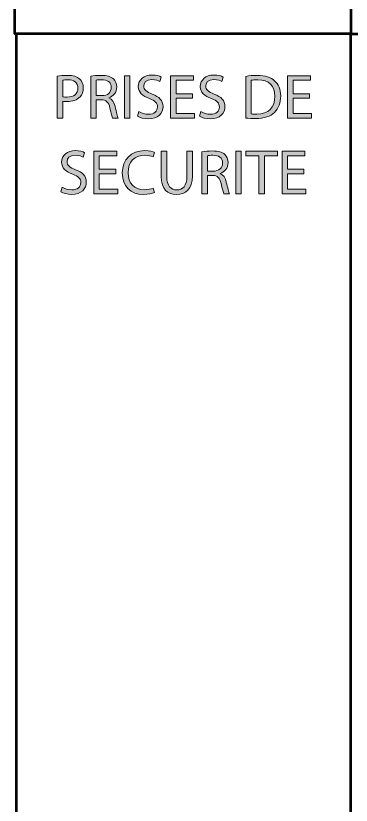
# Model space of a CAD drawing. Header units: inches. Extents: x 1 to 361, y -269 to -1.
# Drawn here: x 292.02 to 308.01, y -233.73 to -196.15 of the extents above; entities that cross this region are included whole.
import ezdxf

# ---------------------------------------------------------------- set-up
doc = ezdxf.new("R2010")
doc.units = ezdxf.units.IN
doc.header["$MEASUREMENT"] = 0
doc.layers.add('Layer 1', color=7, linetype='Continuous')

# ---------------------------------------------------------------- blocks, each defined once
blk = doc.blocks.new('block 26')
at = {"layer": 'Layer 1'}
h = blk.add_hatch(color=7, dxfattribs=at)
h.dxf.hatch_style = 2
edge = h.paths.add_edge_path()
edge.add_spline(control_points=[(293.996, -199.025), (294.122, -199.004), (294.287, -198.986), (294.496, -198.986), (294.755, -198.986), (294.944, -199.046), (295.063, -199.154), (295.171, -199.25), (295.24, -199.397), (295.24, -199.577), (295.24, -199.76), (295.186, -199.904), (295.084, -200.009), (294.944, -200.155), (294.722, -200.23), (294.467, -200.23), (294.389, -200.23), (294.317, -200.227), (294.257, -200.213), (294.257, -200.213), (294.257, -201.022), (294.257, -201.022), (294.257, -201.022), (293.996, -201.022), (293.996, -201.022), (293.996, -201.022), (293.996, -199.025), (293.996, -199.025)], knot_values=[0, 0, 0, 0, 1, 1, 1, 2, 2, 2, 3, 3, 3, 4, 4, 4, 5, 5, 5, 6, 6, 6, 7, 7, 7, 8, 8, 8, 9, 9, 9, 9], degree=3, periodic=1)
edge = h.paths.add_edge_path()
edge.add_spline(control_points=[(294.257, -200), (294.314, -200.015), (294.385, -200.02), (294.472, -200.02), (294.787, -200.02), (294.979, -199.865), (294.979, -199.592), (294.979, -199.322), (294.787, -199.193), (294.503, -199.193), (294.389, -199.193), (294.301, -199.202), (294.257, -199.214), (294.257, -199.214), (294.257, -200), (294.257, -200)], knot_values=[0, 0, 0, 0, 1, 1, 1, 2, 2, 2, 3, 3, 3, 4, 4, 4, 5, 5, 5, 5], degree=3, periodic=1)
h = blk.add_hatch(color=7, dxfattribs=at)
h.dxf.hatch_style = 2
edge = h.paths.add_edge_path()
edge.add_spline(control_points=[(295.591, -199.028), (295.723, -199.004), (295.915, -198.986), (296.092, -198.986), (296.371, -198.986), (296.554, -199.04), (296.676, -199.151), (296.776, -199.241), (296.836, -199.379), (296.836, -199.538), (296.836, -199.802), (296.668, -199.979), (296.457, -200.051), (296.457, -200.051), (296.457, -200.06), (296.457, -200.06), (296.61, -200.113), (296.703, -200.257), (296.752, -200.467), (296.818, -200.749), (296.865, -200.944), (296.907, -201.022), (296.907, -201.022), (296.638, -201.022), (296.638, -201.022), (296.605, -200.962), (296.559, -200.791), (296.506, -200.539), (296.446, -200.26), (296.335, -200.155), (296.098, -200.146), (296.098, -200.146), (295.852, -200.146), (295.852, -200.146), (295.852, -200.146), (295.852, -201.022), (295.852, -201.022), (295.852, -201.022), (295.591, -201.022), (295.591, -201.022), (295.591, -201.022), (295.591, -199.028), (295.591, -199.028)], knot_values=[0, 0, 0, 0, 1, 1, 1, 2, 2, 2, 3, 3, 3, 4, 4, 4, 5, 5, 5, 6, 6, 6, 7, 7, 7, 8, 8, 8, 9, 9, 9, 10, 10, 10, 11, 11, 11, 12, 12, 12, 13, 13, 13, 14, 14, 14, 14], degree=3, periodic=1)
edge = h.paths.add_edge_path()
edge.add_spline(control_points=[(295.852, -199.949), (295.852, -199.949), (296.119, -199.949), (296.119, -199.949), (296.397, -199.949), (296.574, -199.796), (296.574, -199.565), (296.574, -199.304), (296.386, -199.19), (296.11, -199.19), (295.984, -199.19), (295.897, -199.199), (295.852, -199.211), (295.852, -199.211), (295.852, -199.949), (295.852, -199.949)], knot_values=[0, 0, 0, 0, 1, 1, 1, 2, 2, 2, 3, 3, 3, 4, 4, 4, 5, 5, 5, 5], degree=3, periodic=1)
h = blk.add_hatch(color=7, dxfattribs=at)
h.dxf.hatch_style = 2
h.paths.add_polyline_path([(297.465, -199.001), (297.465, -201.022), (297.201, -201.022), (297.201, -199.001)])
h = blk.add_hatch(color=7, dxfattribs=at)
h.dxf.hatch_style = 2
edge = h.paths.add_edge_path()
edge.add_spline(control_points=[(297.888, -200.704), (298.005, -200.779), (298.173, -200.836), (298.353, -200.836), (298.619, -200.836), (298.775, -200.695), (298.775, -200.491), (298.775, -200.306), (298.668, -200.195), (298.395, -200.093), (298.065, -199.973), (297.861, -199.798), (297.861, -199.517), (297.861, -199.202), (298.122, -198.968), (298.515, -198.968), (298.719, -198.968), (298.872, -199.016), (298.958, -199.067), (298.958, -199.067), (298.886, -199.28), (298.886, -199.28), (298.823, -199.241), (298.688, -199.184), (298.506, -199.184), (298.23, -199.184), (298.125, -199.349), (298.125, -199.487), (298.125, -199.676), (298.247, -199.769), (298.526, -199.877), (298.868, -200.009), (299.039, -200.173), (299.039, -200.47), (299.039, -200.782), (298.812, -201.055), (298.335, -201.055), (298.14, -201.055), (297.927, -200.995), (297.819, -200.923), (297.819, -200.923), (297.888, -200.704), (297.888, -200.704)], knot_values=[0, 0, 0, 0, 1, 1, 1, 2, 2, 2, 3, 3, 3, 4, 4, 4, 5, 5, 5, 6, 6, 6, 7, 7, 7, 8, 8, 8, 9, 9, 9, 10, 10, 10, 11, 11, 11, 12, 12, 12, 13, 13, 13, 14, 14, 14, 14], degree=3, periodic=1)
h = blk.add_hatch(color=7, dxfattribs=at)
h.dxf.hatch_style = 2
h.paths.add_polyline_path([(300.443, -200.075), (299.66, -200.075), (299.66, -200.803), (300.536, -200.803), (300.536, -201.022), (299.396, -201.022), (299.396, -199.001), (300.491, -199.001), (300.491, -199.22), (299.66, -199.22), (299.66, -199.858), (300.443, -199.858)])
h = blk.add_hatch(color=7, dxfattribs=at)
h.dxf.hatch_style = 2
edge = h.paths.add_edge_path()
edge.add_spline(control_points=[(300.842, -200.704), (300.959, -200.779), (301.126, -200.836), (301.306, -200.836), (301.573, -200.836), (301.729, -200.695), (301.729, -200.491), (301.729, -200.306), (301.621, -200.195), (301.348, -200.093), (301.019, -199.973), (300.815, -199.798), (300.815, -199.517), (300.815, -199.202), (301.075, -198.968), (301.468, -198.968), (301.672, -198.968), (301.825, -199.016), (301.912, -199.067), (301.912, -199.067), (301.84, -199.28), (301.84, -199.28), (301.777, -199.241), (301.642, -199.184), (301.459, -199.184), (301.183, -199.184), (301.079, -199.349), (301.079, -199.487), (301.079, -199.676), (301.201, -199.769), (301.48, -199.877), (301.822, -200.009), (301.993, -200.173), (301.993, -200.47), (301.993, -200.782), (301.765, -201.055), (301.288, -201.055), (301.094, -201.055), (300.881, -200.995), (300.773, -200.923), (300.773, -200.923), (300.842, -200.704), (300.842, -200.704)], knot_values=[0, 0, 0, 0, 1, 1, 1, 2, 2, 2, 3, 3, 3, 4, 4, 4, 5, 5, 5, 6, 6, 6, 7, 7, 7, 8, 8, 8, 9, 9, 9, 10, 10, 10, 11, 11, 11, 12, 12, 12, 13, 13, 13, 14, 14, 14, 14], degree=3, periodic=1)
h = blk.add_hatch(color=7, dxfattribs=at)
h.dxf.hatch_style = 2
edge = h.paths.add_edge_path()
edge.add_spline(control_points=[(302.989, -199.031), (303.147, -199.004), (303.337, -198.986), (303.543, -198.986), (303.918, -198.986), (304.185, -199.076), (304.362, -199.238), (304.544, -199.403), (304.65, -199.637), (304.65, -199.964), (304.65, -200.293), (304.544, -200.563), (304.359, -200.749), (304.167, -200.938), (303.855, -201.04), (303.462, -201.04), (303.273, -201.04), (303.12, -201.031), (302.989, -201.016), (302.989, -201.016), (302.989, -199.031), (302.989, -199.031)], knot_values=[0, 0, 0, 0, 1, 1, 1, 2, 2, 2, 3, 3, 3, 4, 4, 4, 5, 5, 5, 6, 6, 6, 7, 7, 7, 7], degree=3, periodic=1)
edge = h.paths.add_edge_path()
edge.add_spline(control_points=[(303.249, -200.818), (303.315, -200.827), (303.411, -200.83), (303.513, -200.83), (304.074, -200.83), (304.373, -200.518), (304.373, -199.973), (304.377, -199.496), (304.107, -199.193), (303.555, -199.193), (303.42, -199.193), (303.319, -199.205), (303.249, -199.22), (303.249, -199.22), (303.249, -200.818), (303.249, -200.818)], knot_values=[0, 0, 0, 0, 1, 1, 1, 2, 2, 2, 3, 3, 3, 4, 4, 4, 5, 5, 5, 5], degree=3, periodic=1)
h = blk.add_hatch(color=7, dxfattribs=at)
h.dxf.hatch_style = 2
h.paths.add_polyline_path([(306.029, -200.075), (305.246, -200.075), (305.246, -200.803), (306.122, -200.803), (306.122, -201.022), (304.983, -201.022), (304.983, -199.001), (306.077, -199.001), (306.077, -199.22), (305.246, -199.22), (305.246, -199.858), (306.029, -199.858)])
h = blk.add_hatch(color=7, dxfattribs=at)
h.dxf.hatch_style = 2
edge = h.paths.add_edge_path()
edge.add_spline(control_points=[(294.231, -204.302), (294.348, -204.377), (294.516, -204.434), (294.696, -204.434), (294.963, -204.434), (295.119, -204.293), (295.119, -204.089), (295.119, -203.903), (295.011, -203.792), (294.738, -203.69), (294.408, -203.57), (294.204, -203.397), (294.204, -203.115), (294.204, -202.8), (294.465, -202.566), (294.858, -202.566), (295.062, -202.566), (295.215, -202.614), (295.302, -202.665), (295.302, -202.665), (295.23, -202.878), (295.23, -202.878), (295.167, -202.839), (295.032, -202.782), (294.849, -202.782), (294.573, -202.782), (294.468, -202.947), (294.468, -203.085), (294.468, -203.274), (294.591, -203.366), (294.87, -203.475), (295.212, -203.607), (295.382, -203.772), (295.382, -204.069), (295.382, -204.38), (295.155, -204.653), (294.678, -204.653), (294.483, -204.653), (294.27, -204.593), (294.162, -204.521), (294.162, -204.521), (294.231, -204.302), (294.231, -204.302)], knot_values=[0, 0, 0, 0, 1, 1, 1, 2, 2, 2, 3, 3, 3, 4, 4, 4, 5, 5, 5, 6, 6, 6, 7, 7, 7, 8, 8, 8, 9, 9, 9, 10, 10, 10, 11, 11, 11, 12, 12, 12, 13, 13, 13, 14, 14, 14, 14], degree=3, periodic=1)
h = blk.add_hatch(color=7, dxfattribs=at)
h.dxf.hatch_style = 2
h.paths.add_polyline_path([(296.786, -203.672), (296.003, -203.672), (296.003, -204.401), (296.879, -204.401), (296.879, -204.62), (295.739, -204.62), (295.739, -202.599), (296.834, -202.599), (296.834, -202.818), (296.003, -202.818), (296.003, -203.457), (296.786, -203.457)])
h = blk.add_hatch(color=7, dxfattribs=at)
h.dxf.hatch_style = 2
edge = h.paths.add_edge_path()
edge.add_spline(control_points=[(298.627, -204.557), (298.534, -204.605), (298.339, -204.653), (298.094, -204.653), (297.524, -204.653), (297.098, -204.293), (297.098, -203.628), (297.098, -202.992), (297.527, -202.566), (298.154, -202.566), (298.402, -202.566), (298.564, -202.62), (298.633, -202.656), (298.633, -202.656), (298.567, -202.869), (298.567, -202.869), (298.471, -202.821), (298.33, -202.785), (298.163, -202.785), (297.689, -202.785), (297.374, -203.088), (297.374, -203.619), (297.374, -204.116), (297.659, -204.431), (298.148, -204.431), (298.309, -204.431), (298.471, -204.398), (298.576, -204.347), (298.576, -204.347), (298.627, -204.557), (298.627, -204.557)], knot_values=[0, 0, 0, 0, 1, 1, 1, 2, 2, 2, 3, 3, 3, 4, 4, 4, 5, 5, 5, 6, 6, 6, 7, 7, 7, 8, 8, 8, 9, 9, 9, 10, 10, 10, 10], degree=3, periodic=1)
h = blk.add_hatch(color=7, dxfattribs=at)
h.dxf.hatch_style = 2
edge = h.paths.add_edge_path()
edge.add_spline(control_points=[(299.218, -202.599), (299.218, -202.599), (299.218, -203.798), (299.218, -203.798), (299.218, -204.248), (299.419, -204.44), (299.689, -204.44), (299.985, -204.44), (300.18, -204.242), (300.18, -203.798), (300.18, -203.798), (300.18, -202.599), (300.18, -202.599), (300.18, -202.599), (300.444, -202.599), (300.444, -202.599), (300.444, -202.599), (300.444, -203.78), (300.444, -203.78), (300.444, -204.401), (300.117, -204.653), (299.68, -204.653), (299.266, -204.653), (298.954, -204.419), (298.954, -203.789), (298.954, -203.789), (298.954, -202.599), (298.954, -202.599), (298.954, -202.599), (299.218, -202.599), (299.218, -202.599)], knot_values=[0, 0, 0, 0, 1, 1, 1, 2, 2, 2, 3, 3, 3, 4, 4, 4, 5, 5, 5, 6, 6, 6, 7, 7, 7, 8, 8, 8, 9, 9, 9, 10, 10, 10, 10], degree=3, periodic=1)
h = blk.add_hatch(color=7, dxfattribs=at)
h.dxf.hatch_style = 2
edge = h.paths.add_edge_path()
edge.add_spline(control_points=[(300.897, -202.626), (301.029, -202.602), (301.221, -202.584), (301.398, -202.584), (301.677, -202.584), (301.859, -202.638), (301.983, -202.749), (302.081, -202.839), (302.141, -202.977), (302.141, -203.136), (302.141, -203.399), (301.974, -203.577), (301.763, -203.648), (301.763, -203.648), (301.763, -203.658), (301.763, -203.658), (301.916, -203.712), (302.009, -203.856), (302.058, -204.065), (302.123, -204.347), (302.171, -204.542), (302.213, -204.62), (302.213, -204.62), (301.943, -204.62), (301.943, -204.62), (301.91, -204.56), (301.865, -204.389), (301.812, -204.137), (301.752, -203.858), (301.641, -203.754), (301.404, -203.745), (301.404, -203.745), (301.158, -203.745), (301.158, -203.745), (301.158, -203.745), (301.158, -204.62), (301.158, -204.62), (301.158, -204.62), (300.897, -204.62), (300.897, -204.62), (300.897, -204.62), (300.897, -202.626), (300.897, -202.626)], knot_values=[0, 0, 0, 0, 1, 1, 1, 2, 2, 2, 3, 3, 3, 4, 4, 4, 5, 5, 5, 6, 6, 6, 7, 7, 7, 8, 8, 8, 9, 9, 9, 10, 10, 10, 11, 11, 11, 12, 12, 12, 13, 13, 13, 14, 14, 14, 14], degree=3, periodic=1)
edge = h.paths.add_edge_path()
edge.add_spline(control_points=[(301.158, -203.547), (301.158, -203.547), (301.424, -203.547), (301.424, -203.547), (301.704, -203.547), (301.881, -203.394), (301.881, -203.163), (301.881, -202.902), (301.692, -202.788), (301.416, -202.788), (301.29, -202.788), (301.203, -202.797), (301.158, -202.809), (301.158, -202.809), (301.158, -203.547), (301.158, -203.547)], knot_values=[0, 0, 0, 0, 1, 1, 1, 2, 2, 2, 3, 3, 3, 4, 4, 4, 5, 5, 5, 5], degree=3, periodic=1)
h = blk.add_hatch(color=7, dxfattribs=at)
h.dxf.hatch_style = 2
h.paths.add_polyline_path([(302.771, -202.599), (302.771, -204.62), (302.507, -204.62), (302.507, -202.599)])
h = blk.add_hatch(color=7, dxfattribs=at)
h.dxf.hatch_style = 2
h.paths.add_polyline_path([(303.611, -202.821), (302.996, -202.821), (302.996, -202.599), (304.492, -202.599), (304.492, -202.821), (303.875, -202.821), (303.875, -204.62), (303.611, -204.62)])
h = blk.add_hatch(color=7, dxfattribs=at)
h.dxf.hatch_style = 2
h.paths.add_polyline_path([(305.76, -203.672), (304.978, -203.672), (304.978, -204.401), (305.854, -204.401), (305.854, -204.62), (304.714, -204.62), (304.714, -202.599), (305.809, -202.599), (305.809, -202.818), (304.978, -202.818), (304.978, -203.457), (305.76, -203.457)])
at = {"layer": 'Layer 1', "lineweight": 0}
for points in [[(297.465, -199.001), (297.465, -201.022), (297.201, -201.022), (297.201, -199.001), (297.465, -199.001)], [(300.443, -200.075), (299.66, -200.075), (299.66, -200.803), (300.536, -200.803), (300.536, -201.022), (299.396, -201.022), (299.396, -199.001), (300.491, -199.001), (300.491, -199.22), (299.66, -199.22), (299.66, -199.858), (300.443, -199.858), (300.443, -200.075)], [(306.029, -200.075), (305.246, -200.075), (305.246, -200.803), (306.122, -200.803), (306.122, -201.022), (304.983, -201.022), (304.983, -199.001), (306.077, -199.001), (306.077, -199.22), (305.246, -199.22), (305.246, -199.858), (306.029, -199.858), (306.029, -200.075)], [(296.786, -203.672), (296.003, -203.672), (296.003, -204.401), (296.879, -204.401), (296.879, -204.62), (295.739, -204.62), (295.739, -202.599), (296.834, -202.599), (296.834, -202.818), (296.003, -202.818), (296.003, -203.457), (296.786, -203.457), (296.786, -203.672)], [(302.771, -202.599), (302.771, -204.62), (302.507, -204.62), (302.507, -202.599), (302.771, -202.599)], [(303.611, -202.821), (302.996, -202.821), (302.996, -202.599), (304.492, -202.599), (304.492, -202.821), (303.875, -202.821), (303.875, -204.62), (303.611, -204.62), (303.611, -202.821)], [(305.76, -203.672), (304.978, -203.672), (304.978, -204.401), (305.854, -204.401), (305.854, -204.62), (304.714, -204.62), (304.714, -202.599), (305.809, -202.599), (305.809, -202.818), (304.978, -202.818), (304.978, -203.457), (305.76, -203.457), (305.76, -203.672)]]:
    blk.add_lwpolyline(points, dxfattribs=at)
for points, knots in [([(293.996, -199.025), (294.122, -199.004), (294.287, -198.986), (294.496, -198.986), (294.755, -198.986), (294.944, -199.046), (295.063, -199.154), (295.171, -199.25), (295.24, -199.397), (295.24, -199.577), (295.24, -199.76), (295.186, -199.904), (295.084, -200.009), (294.944, -200.155), (294.722, -200.23), (294.467, -200.23), (294.389, -200.23), (294.317, -200.227), (294.257, -200.213), (294.257, -200.213), (294.257, -201.022), (294.257, -201.022), (294.257, -201.022), (293.996, -201.022), (293.996, -201.022), (293.996, -201.022), (293.996, -199.025), (293.996, -199.025)], [0, 0, 0, 0, 1, 1, 1, 2, 2, 2, 3, 3, 3, 4, 4, 4, 5, 5, 5, 6, 6, 6, 7, 7, 7, 8, 8, 8, 9, 9, 9, 9]), ([(295.591, -199.028), (295.723, -199.004), (295.915, -198.986), (296.092, -198.986), (296.371, -198.986), (296.554, -199.04), (296.676, -199.151), (296.776, -199.241), (296.836, -199.379), (296.836, -199.538), (296.836, -199.802), (296.668, -199.979), (296.457, -200.051), (296.457, -200.051), (296.457, -200.06), (296.457, -200.06), (296.61, -200.113), (296.703, -200.257), (296.752, -200.467), (296.818, -200.749), (296.865, -200.944), (296.907, -201.022), (296.907, -201.022), (296.638, -201.022), (296.638, -201.022), (296.605, -200.962), (296.559, -200.791), (296.506, -200.539), (296.446, -200.26), (296.335, -200.155), (296.098, -200.146), (296.098, -200.146), (295.852, -200.146), (295.852, -200.146), (295.852, -200.146), (295.852, -201.022), (295.852, -201.022), (295.852, -201.022), (295.591, -201.022), (295.591, -201.022), (295.591, -201.022), (295.591, -199.028), (295.591, -199.028)], [0, 0, 0, 0, 1, 1, 1, 2, 2, 2, 3, 3, 3, 4, 4, 4, 5, 5, 5, 6, 6, 6, 7, 7, 7, 8, 8, 8, 9, 9, 9, 10, 10, 10, 11, 11, 11, 12, 12, 12, 13, 13, 13, 14, 14, 14, 14]), ([(297.888, -200.704), (298.005, -200.779), (298.173, -200.836), (298.353, -200.836), (298.619, -200.836), (298.775, -200.695), (298.775, -200.491), (298.775, -200.306), (298.668, -200.195), (298.395, -200.093), (298.065, -199.973), (297.861, -199.798), (297.861, -199.517), (297.861, -199.202), (298.122, -198.968), (298.515, -198.968), (298.719, -198.968), (298.872, -199.016), (298.958, -199.067), (298.958, -199.067), (298.886, -199.28), (298.886, -199.28), (298.823, -199.241), (298.688, -199.184), (298.506, -199.184), (298.23, -199.184), (298.125, -199.349), (298.125, -199.487), (298.125, -199.676), (298.247, -199.769), (298.526, -199.877), (298.868, -200.009), (299.039, -200.173), (299.039, -200.47), (299.039, -200.782), (298.812, -201.055), (298.335, -201.055), (298.14, -201.055), (297.927, -200.995), (297.819, -200.923), (297.819, -200.923), (297.888, -200.704), (297.888, -200.704)], [0, 0, 0, 0, 1, 1, 1, 2, 2, 2, 3, 3, 3, 4, 4, 4, 5, 5, 5, 6, 6, 6, 7, 7, 7, 8, 8, 8, 9, 9, 9, 10, 10, 10, 11, 11, 11, 12, 12, 12, 13, 13, 13, 14, 14, 14, 14]), ([(300.842, -200.704), (300.959, -200.779), (301.126, -200.836), (301.306, -200.836), (301.573, -200.836), (301.729, -200.695), (301.729, -200.491), (301.729, -200.306), (301.621, -200.195), (301.348, -200.093), (301.019, -199.973), (300.815, -199.798), (300.815, -199.517), (300.815, -199.202), (301.075, -198.968), (301.468, -198.968), (301.672, -198.968), (301.825, -199.016), (301.912, -199.067), (301.912, -199.067), (301.84, -199.28), (301.84, -199.28), (301.777, -199.241), (301.642, -199.184), (301.459, -199.184), (301.183, -199.184), (301.079, -199.349), (301.079, -199.487), (301.079, -199.676), (301.201, -199.769), (301.48, -199.877), (301.822, -200.009), (301.993, -200.173), (301.993, -200.47), (301.993, -200.782), (301.765, -201.055), (301.288, -201.055), (301.094, -201.055), (300.881, -200.995), (300.773, -200.923), (300.773, -200.923), (300.842, -200.704), (300.842, -200.704)], [0, 0, 0, 0, 1, 1, 1, 2, 2, 2, 3, 3, 3, 4, 4, 4, 5, 5, 5, 6, 6, 6, 7, 7, 7, 8, 8, 8, 9, 9, 9, 10, 10, 10, 11, 11, 11, 12, 12, 12, 13, 13, 13, 14, 14, 14, 14]), ([(302.989, -199.031), (303.147, -199.004), (303.337, -198.986), (303.543, -198.986), (303.918, -198.986), (304.185, -199.076), (304.362, -199.238), (304.544, -199.403), (304.65, -199.637), (304.65, -199.964), (304.65, -200.293), (304.544, -200.563), (304.359, -200.749), (304.167, -200.938), (303.855, -201.04), (303.462, -201.04), (303.273, -201.04), (303.12, -201.031), (302.989, -201.016), (302.989, -201.016), (302.989, -199.031), (302.989, -199.031)], [0, 0, 0, 0, 1, 1, 1, 2, 2, 2, 3, 3, 3, 4, 4, 4, 5, 5, 5, 6, 6, 6, 7, 7, 7, 7]), ([(294.257, -200), (294.314, -200.015), (294.385, -200.02), (294.472, -200.02), (294.787, -200.02), (294.979, -199.865), (294.979, -199.592), (294.979, -199.322), (294.787, -199.193), (294.503, -199.193), (294.389, -199.193), (294.301, -199.202), (294.257, -199.214), (294.257, -199.214), (294.257, -200), (294.257, -200)], [0, 0, 0, 0, 1, 1, 1, 2, 2, 2, 3, 3, 3, 4, 4, 4, 5, 5, 5, 5]), ([(295.852, -199.949), (295.852, -199.949), (296.119, -199.949), (296.119, -199.949), (296.397, -199.949), (296.574, -199.796), (296.574, -199.565), (296.574, -199.304), (296.386, -199.19), (296.11, -199.19), (295.984, -199.19), (295.897, -199.199), (295.852, -199.211), (295.852, -199.211), (295.852, -199.949), (295.852, -199.949)], [0, 0, 0, 0, 1, 1, 1, 2, 2, 2, 3, 3, 3, 4, 4, 4, 5, 5, 5, 5]), ([(303.249, -200.818), (303.315, -200.827), (303.411, -200.83), (303.513, -200.83), (304.074, -200.83), (304.373, -200.518), (304.373, -199.973), (304.377, -199.496), (304.107, -199.193), (303.555, -199.193), (303.42, -199.193), (303.319, -199.205), (303.249, -199.22), (303.249, -199.22), (303.249, -200.818), (303.249, -200.818)], [0, 0, 0, 0, 1, 1, 1, 2, 2, 2, 3, 3, 3, 4, 4, 4, 5, 5, 5, 5]), ([(294.231, -204.302), (294.348, -204.377), (294.516, -204.434), (294.696, -204.434), (294.963, -204.434), (295.119, -204.293), (295.119, -204.089), (295.119, -203.903), (295.011, -203.792), (294.738, -203.69), (294.408, -203.57), (294.204, -203.397), (294.204, -203.115), (294.204, -202.8), (294.465, -202.566), (294.858, -202.566), (295.062, -202.566), (295.215, -202.614), (295.302, -202.665), (295.302, -202.665), (295.23, -202.878), (295.23, -202.878), (295.167, -202.839), (295.032, -202.782), (294.849, -202.782), (294.573, -202.782), (294.468, -202.947), (294.468, -203.085), (294.468, -203.274), (294.591, -203.366), (294.87, -203.475), (295.212, -203.607), (295.382, -203.772), (295.382, -204.069), (295.382, -204.38), (295.155, -204.653), (294.678, -204.653), (294.483, -204.653), (294.27, -204.593), (294.162, -204.521), (294.162, -204.521), (294.231, -204.302), (294.231, -204.302)], [0, 0, 0, 0, 1, 1, 1, 2, 2, 2, 3, 3, 3, 4, 4, 4, 5, 5, 5, 6, 6, 6, 7, 7, 7, 8, 8, 8, 9, 9, 9, 10, 10, 10, 11, 11, 11, 12, 12, 12, 13, 13, 13, 14, 14, 14, 14]), ([(298.627, -204.557), (298.534, -204.605), (298.339, -204.653), (298.094, -204.653), (297.524, -204.653), (297.098, -204.293), (297.098, -203.628), (297.098, -202.992), (297.527, -202.566), (298.154, -202.566), (298.402, -202.566), (298.564, -202.62), (298.633, -202.656), (298.633, -202.656), (298.567, -202.869), (298.567, -202.869), (298.471, -202.821), (298.33, -202.785), (298.163, -202.785), (297.689, -202.785), (297.374, -203.088), (297.374, -203.619), (297.374, -204.116), (297.659, -204.431), (298.148, -204.431), (298.309, -204.431), (298.471, -204.398), (298.576, -204.347), (298.576, -204.347), (298.627, -204.557), (298.627, -204.557)], [0, 0, 0, 0, 1, 1, 1, 2, 2, 2, 3, 3, 3, 4, 4, 4, 5, 5, 5, 6, 6, 6, 7, 7, 7, 8, 8, 8, 9, 9, 9, 10, 10, 10, 10]), ([(299.218, -202.599), (299.218, -202.599), (299.218, -203.798), (299.218, -203.798), (299.218, -204.248), (299.419, -204.44), (299.689, -204.44), (299.985, -204.44), (300.18, -204.242), (300.18, -203.798), (300.18, -203.798), (300.18, -202.599), (300.18, -202.599), (300.18, -202.599), (300.444, -202.599), (300.444, -202.599), (300.444, -202.599), (300.444, -203.78), (300.444, -203.78), (300.444, -204.401), (300.117, -204.653), (299.68, -204.653), (299.266, -204.653), (298.954, -204.419), (298.954, -203.789), (298.954, -203.789), (298.954, -202.599), (298.954, -202.599), (298.954, -202.599), (299.218, -202.599), (299.218, -202.599)], [0, 0, 0, 0, 1, 1, 1, 2, 2, 2, 3, 3, 3, 4, 4, 4, 5, 5, 5, 6, 6, 6, 7, 7, 7, 8, 8, 8, 9, 9, 9, 10, 10, 10, 10]), ([(300.897, -202.626), (301.029, -202.602), (301.221, -202.584), (301.398, -202.584), (301.677, -202.584), (301.859, -202.638), (301.983, -202.749), (302.081, -202.839), (302.141, -202.977), (302.141, -203.136), (302.141, -203.399), (301.974, -203.577), (301.763, -203.648), (301.763, -203.648), (301.763, -203.658), (301.763, -203.658), (301.916, -203.712), (302.009, -203.856), (302.058, -204.065), (302.123, -204.347), (302.171, -204.542), (302.213, -204.62), (302.213, -204.62), (301.943, -204.62), (301.943, -204.62), (301.91, -204.56), (301.865, -204.389), (301.812, -204.137), (301.752, -203.858), (301.641, -203.754), (301.404, -203.745), (301.404, -203.745), (301.158, -203.745), (301.158, -203.745), (301.158, -203.745), (301.158, -204.62), (301.158, -204.62), (301.158, -204.62), (300.897, -204.62), (300.897, -204.62), (300.897, -204.62), (300.897, -202.626), (300.897, -202.626)], [0, 0, 0, 0, 1, 1, 1, 2, 2, 2, 3, 3, 3, 4, 4, 4, 5, 5, 5, 6, 6, 6, 7, 7, 7, 8, 8, 8, 9, 9, 9, 10, 10, 10, 11, 11, 11, 12, 12, 12, 13, 13, 13, 14, 14, 14, 14]), ([(301.158, -203.547), (301.158, -203.547), (301.424, -203.547), (301.424, -203.547), (301.704, -203.547), (301.881, -203.394), (301.881, -203.163), (301.881, -202.902), (301.692, -202.788), (301.416, -202.788), (301.29, -202.788), (301.203, -202.797), (301.158, -202.809), (301.158, -202.809), (301.158, -203.547), (301.158, -203.547)], [0, 0, 0, 0, 1, 1, 1, 2, 2, 2, 3, 3, 3, 4, 4, 4, 5, 5, 5, 5])]:
    blk.add_open_spline(points, degree=3, knots=knots, dxfattribs=at)
blk = doc.blocks.new('block 20')
at = {"layer": 'Layer 1', "color": 7, "lineweight": 53}
for points in [[(291.978, -141), (308, -141), (308, -197), (291.978, -197), (291.978, -141)], [(324, -141), (308, -141), (308, -197), (324, -197), (324, -141)], [(308, -197), (292.037, -197), (292.037, -252.999), (308, -252.999), (308, -197)]]:
    blk.add_lwpolyline(points, dxfattribs=at)
at = {"layer": 'Layer 1'}
blk.add_blockref('block 26', (0, 0), dxfattribs=at)
blk = doc.blocks.new('block 17')
at = {"layer": 'Layer 1'}
blk.add_blockref('block 20', (0, 0), dxfattribs=at)

msp = doc.modelspace()

# ---------------------------------------------------------------- block references
at = {"layer": 'Layer 1'}
msp.add_blockref('block 17', (0, 0), dxfattribs=at)

doc.saveas('drawing.dxf')
